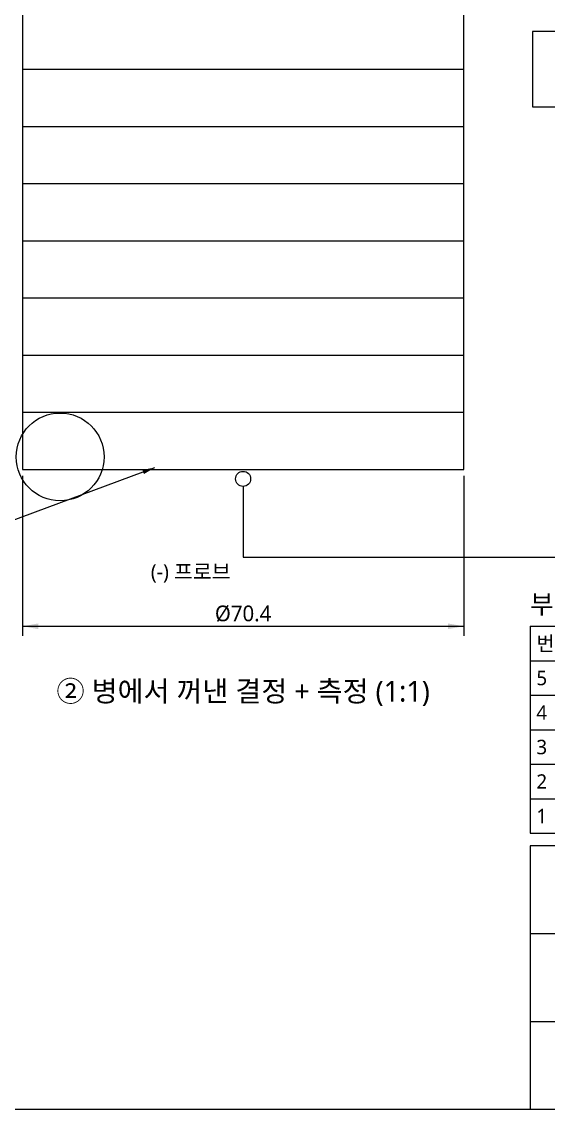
# Model space of a CAD drawing. Header units: millimetres. Extents: x 10 to 410, y 10 to 287.
# Drawn here: x 158.9 to 242.9, y 10 to 183.4 of the extents above; entities that cross this region are included whole.
import ezdxf
from ezdxf.enums import TextEntityAlignment as Align

# ---------------------------------------------------------------- set-up
doc = ezdxf.new("R2010")
doc.units = ezdxf.units.MM
for name, color, linetype in [('BORDER', 7, 'CONTINUOUS'), ('DIM', 3, 'CONTINUOUS'), ('ELECTRODE', 250, 'CONTINUOUS'), ('HATCH', 8, 'CONTINUOUS'), ('OUTLINE', 7, 'CONTINUOUS'), ('TEXT', 7, 'CONTINUOUS'), ('THIN', 8, 'CONTINUOUS')]:
    doc.layers.add(name, color=color, linetype=linetype)
doc.styles.get("Standard").update_dxf_attribs({"font": 'malgun.ttf'})

msp = doc.modelspace()

# ---------------------------------------------------------------- linework, layer by layer
at = {"layer": 'BORDER'}
msp.add_line((10, 10), (410, 10), dxfattribs=at)
at = {"layer": 'DIM'}
for p, q in [((155, 103), (180.12, 112.3)), ((159, 111), (159, 85.5)), ((229.4, 111), (229.4, 85.5)), ((159, 87), (229.4, 87))]:
    msp.add_line(p, q, dxfattribs=at)
for points in [[(180.12, 112.3), (178.119423, 111.94322), (178.369402, 111.268009)], [(159, 87), (161.5, 86.55), (161.5, 87.45)], [(229.4, 87), (226.9, 87.45), (226.9, 86.55)]]:
    msp.add_solid(points, dxfattribs=at)
at = {"layer": 'ELECTRODE'}
msp.add_line((159, 112), (229.4, 112), dxfattribs=at)
at = {"layer": 'HATCH'}
for p, q in [((159, 175.819), (229.4, 175.819)), ((159, 166.702), (229.4, 166.702)), ((159, 157.585), (229.4, 157.585)), ((159, 148.468), (229.4, 148.468)), ((159, 139.351), (229.4, 139.351)), ((159, 130.234), (229.4, 130.234)), ((159, 121.117), (229.4, 121.117))]:
    msp.add_line(p, q, dxfattribs=at)
at = {"layer": 'OUTLINE'}
for p, q in [((159, 239.638), (159, 112)), ((229.4, 112), (229.4, 239.638)), ((159, 112), (229.4, 112)), ((194.2, 109.3), (194.2, 98)), ((240, 81.5), (410, 81.5)), ((410, 52), (240, 52)), ((240, 52), (240, 10)), ((240, 10), (410, 10))]:
    msp.add_line(p, q, dxfattribs=at)
msp.add_circle((194.2, 110.5), 1.2, dxfattribs=at)
at = {"layer": 'THIN'}
for p, q in [((258.4, 181.819), (240.4, 181.819)), ((240.4, 181.819), (240.4, 169.819)), ((240.4, 169.819), (258.4, 169.819)), ((194.2, 98), (249.4, 98)), ((240, 87), (410, 87)), ((240, 87), (240, 54)), ((240, 76), (410, 76)), ((240, 70.5), (410, 70.5)), ((240, 65), (410, 65)), ((240, 59.5), (410, 59.5)), ((240, 54), (410, 54)), ((240, 38), (410, 38)), ((240, 24), (410, 24))]:
    msp.add_line(p, q, dxfattribs=at)
msp.add_circle((165, 114), 7, dxfattribs=at)

# ---------------------------------------------------------------- texts
at = {"layer": 'DIM'}
msp.add_text('Ø70.4', height=2.5, dxfattribs=at).set_placement((194.2, 87.8), align=Align.CENTER)
at = {"layer": 'TEXT'}
msp.add_text('(-) 프로브', height=2.4, dxfattribs=at).set_placement((192.2, 94.5), align=Align.RIGHT)
for s, height, p in [('부품·재료표', 3, (240, 89)), ('번호', 2.3, (241, 83.1)), ('5', 2.3, (241, 77.6)), ('4', 2.3, (241, 72.1)), ('3', 2.3, (241, 66.6)), ('2', 2.3, (241, 61.1)), ('1', 2.3, (241, 55.6))]:
    msp.add_text(s, height=height, dxfattribs=at).set_placement(p)
msp.add_text('② 병에서 꺼낸 결정 + 측정 (1:1)', height=3.3, dxfattribs=at).set_placement((194.2, 75), align=Align.CENTER)

doc.saveas('drawing.dxf')
